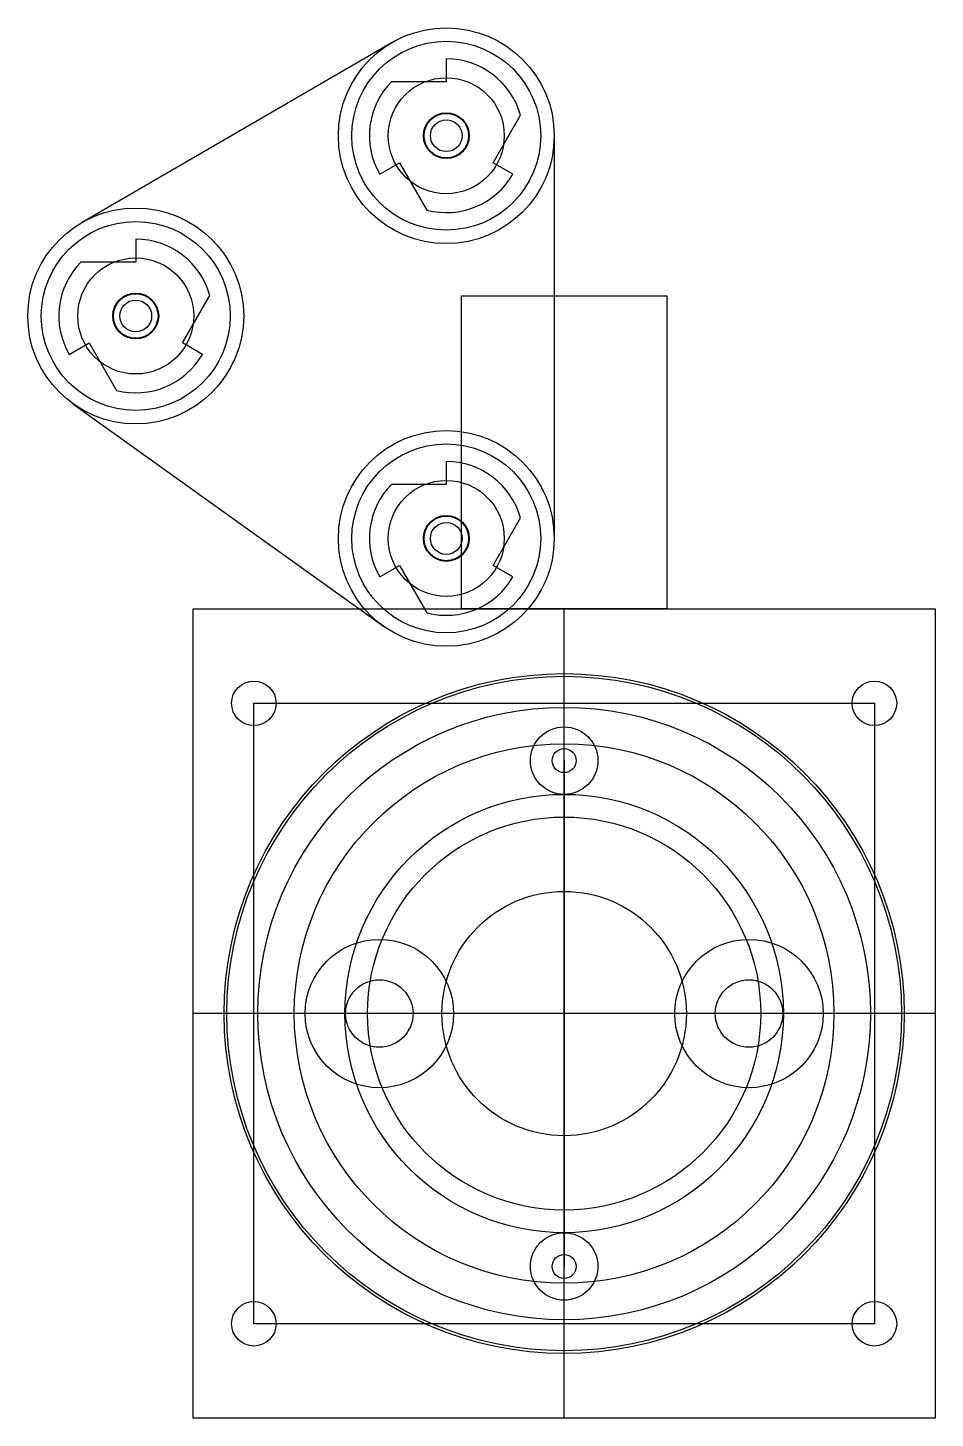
# Model space of a CAD drawing. Extents: x 2.2 to 16.2, y 27.6 to 32.7.
# Drawn here: x 2.18 to 5.55, y 27.56 to 32.71 of the extents above.
import ezdxf

# ---------------------------------------------------------------- set-up
doc = ezdxf.new("R2010")
doc.units = 0
doc.header["$LTSCALE"] = 5
doc.header["$MEASUREMENT"] = 0
for name, color, linetype in [('Z0_BOTCOMP', 4, 'Continuous'), ('Z0_CUT500', 4, 'Continuous'), ('Z0_RUBBER', 4, 'Continuous'), ('Z0_TOPCOMP', 6, 'Continuous')]:
    doc.layers.add(name, color=color, linetype=linetype)

msp = doc.modelspace()

# ---------------------------------------------------------------- linework, layer by layer
at = {"layer": 'Z0_BOTCOMP', "color": 4, "linetype": 'Continuous', "lineweight": 25}
for p, q in [((3.7355, 32.599), (3.7355, 32.514)), ((3.7355, 32.514), (3.5324, 32.514)), ((3.9087, 32.214), (4.0102, 32.3899)), ((3.4887, 32.1715), (3.5623, 32.214)), ((3.5623, 32.214), (3.6638, 32.0382)), ((3.9823, 32.1715), (3.9087, 32.214)), ((2.5847, 31.9308), (2.5847, 31.8458)), ((2.5847, 31.8458), (2.3817, 31.8458)), ((2.7579, 31.5458), (2.8595, 31.7216)), ((3.7923, 30.5601), (3.7923, 31.7201)), ((3.7923, 31.7201), (4.5523, 31.7201)), ((4.5523, 31.7201), (4.5523, 30.5601)), ((2.3379, 31.5033), (2.4115, 31.5458)), ((2.4115, 31.5458), (2.513, 31.37)), ((2.8315, 31.5033), (2.7579, 31.5458)), ((3.7355, 31.1063), (3.7355, 31.0213)), ((3.7355, 31.0213), (3.5324, 31.0213)), ((3.9087, 30.7213), (4.0102, 30.8972)), ((3.4887, 30.6788), (3.5623, 30.7213)), ((3.5623, 30.7213), (3.6638, 30.5455)), ((3.9823, 30.6788), (3.9087, 30.7213)), ((2.7973, 30.5601), (5.5473, 30.5601)), ((2.7973, 27.5601), (2.7973, 30.5601)), ((4.5523, 30.5601), (3.7923, 30.5601)), ((4.1723, 27.5601), (4.1723, 30.5601)), ((5.5473, 30.5601), (5.5473, 27.5601)), ((3.0223, 30.2101), (5.3223, 30.2101)), ((3.0223, 27.9101), (3.0223, 30.2101)), ((4.1723, 27.9101), (4.1723, 30.2101)), ((5.3223, 30.2101), (5.3223, 27.9101)), ((4.1723, 29.9976), (4.1723, 28.1226)), ((4.1723, 28.3318), (4.1723, 29.7885)), ((5.5473, 29.0601), (2.7973, 29.0601)), ((5.3223, 29.0601), (3.0223, 29.0601)), ((4.9006, 29.0601), (3.4439, 29.0601)), ((4.8573, 29.0601), (3.4873, 29.0601)), ((5.3223, 27.9101), (3.0223, 27.9101)), ((5.5473, 27.5601), (2.7973, 27.5601))]:
    msp.add_line(p, q, dxfattribs=at)
for centre, radius in [((3.7355, 32.314), 0.085), ((3.7355, 32.314), 0.059), ((2.5847, 31.6458), 0.085), ((2.5847, 31.6458), 0.059), ((3.7355, 30.8213), 0.085), ((3.7355, 30.8213), 0.059), ((4.1723, 29.0601), 1.25), ((3.0223, 30.2101), 0.0825), ((5.3223, 30.2101), 0.0825), ((4.1723, 29.0601), 1.135), ((4.1723, 29.9976), 0.125), ((4.1723, 29.0601), 1), ((4.1723, 29.9976), 0.0445), ((4.1723, 29.0601), 0.8125), ((4.1723, 29.0601), 0.7283), ((4.1723, 29.0601), 0.4528), ((3.4873, 29.0601), 0.275), ((4.8573, 29.0601), 0.275), ((3.4873, 29.0601), 0.125), ((4.8573, 29.0601), 0.125), ((4.1723, 28.1226), 0.125), ((4.1723, 28.1226), 0.0445), ((3.0223, 27.9101), 0.0825), ((5.3223, 27.9101), 0.0825)]:
    msp.add_circle(centre, radius, dxfattribs=at)
for centre, start, end in [((3.7355, 32.314), 15.4321, 90), ((3.7355, 32.314), 135.4321, -150), ((3.7355, 32.314), -104.5679, -30), ((2.5847, 31.6458), 15.4321, 90), ((2.5847, 31.6458), 135.4321, -150), ((2.5847, 31.6458), -104.5679, -30), ((3.7355, 30.8213), 15.4321, 90), ((3.7355, 30.8213), 135.4321, -150), ((3.7355, 30.8213), -104.5679, -30)]:
    msp.add_arc(centre, 0.285, start, end, dxfattribs=at)
at = {"layer": 'Z0_CUT500', "color": 5, "linetype": 'Continuous', "lineweight": 25}
for centre, radius in [((3.7355, 32.314), 0.0825), ((2.5847, 31.6458), 0.0825), ((3.7355, 30.8213), 0.0825), ((4.1723, 29.0601), 1.26)]:
    msp.add_circle(centre, radius, dxfattribs=at)
at = {"layer": 'Z0_RUBBER', "color": 2, "linetype": 'Continuous', "lineweight": 25}
for centre, radius in [((3.7355, 32.314), 0.4), ((3.7355, 32.314), 0.215), ((2.5847, 31.6458), 0.4), ((2.5847, 31.6458), 0.215), ((3.7355, 30.8213), 0.4), ((3.7355, 30.8213), 0.215)]:
    msp.add_circle(centre, radius, dxfattribs=at)
at = {"layer": 'Z0_TOPCOMP', "color": 6, "linetype": 'Continuous', "lineweight": 25}
for p, q in [((3.5346, 32.66), (2.3839, 31.9917)), ((4.1355, 32.314), (4.1355, 30.8213)), ((2.3518, 31.3207), (3.5025, 30.4962))]:
    msp.add_line(p, q, dxfattribs=at)
for centre in [(3.7355, 32.314), (2.5847, 31.6458), (3.7355, 30.8213)]:
    msp.add_circle(centre, 0.35, dxfattribs=at)

doc.saveas('drawing.dxf')
